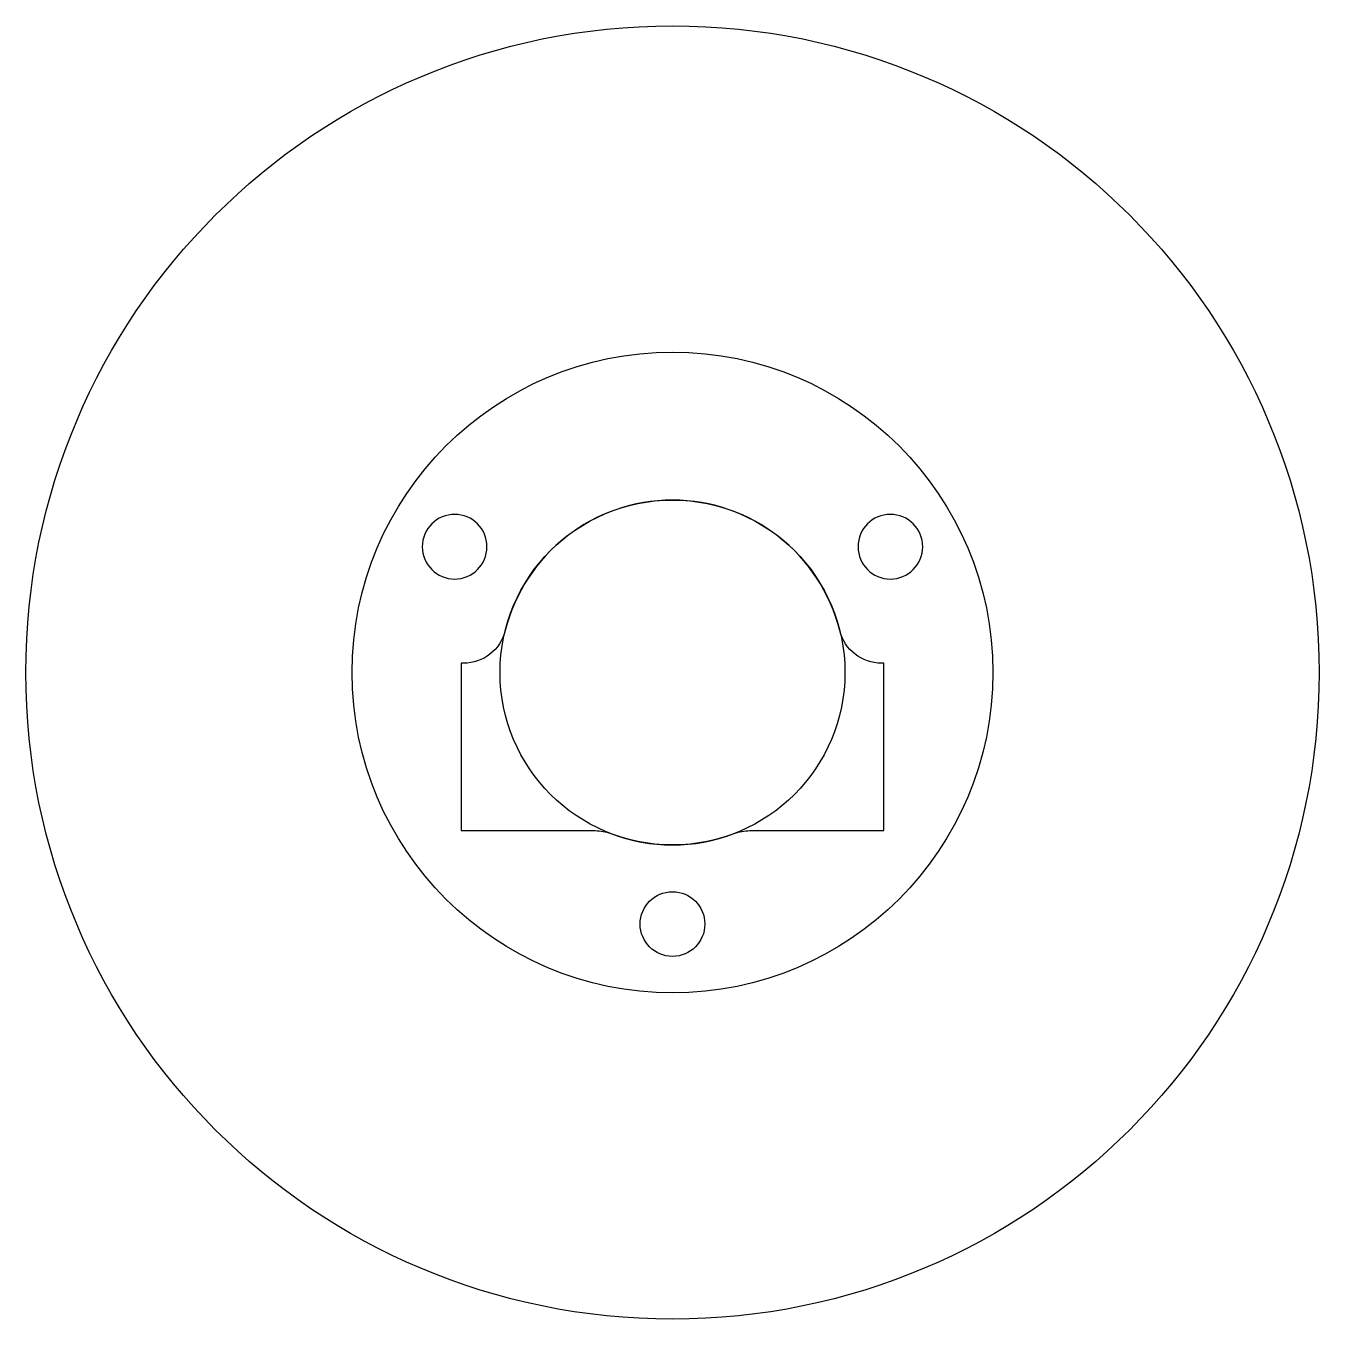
# Model space of a CAD drawing. Extents: x -149.4 to -89.4, y -15 to 45.
import ezdxf

# ---------------------------------------------------------------- set-up
doc = ezdxf.new("R2010")
doc.units = 0
doc.layers.add('DEFAULT', color=7, linetype='CONTINUOUS')

msp = doc.modelspace()

# ---------------------------------------------------------------- linework, layer by layer
at = {"layer": 'DEFAULT'}
msp.add_lwpolyline([(-122.277, 7.499, 0.185227), (-116.546, 7.499, -0.091833), (-115.83, 7.632), (-109.61, 7.632), (-109.61, 15.397), (-109.711, 15.397, -0.344074), (-111.651, 16.911, 0.780555), (-127.172, 16.911, -0.344074), (-129.113, 15.397), (-129.214, 15.397), (-129.214, 7.632), (-122.993, 7.632, -0.091833)], format="xyb", close=True, dxfattribs=at)
for centre, radius in [((-119.412, 14.969, 9.156), 30), ((-119.412, 14.969, 9.156), 14.866), ((-119.412, 14.969, 9.156), 8), ((-119.412, 3.298, 9.156), 1.5)]:
    msp.add_circle(centre, radius, dxfattribs=at)
at = {"layer": 'DEFAULT', "extrusion": (0, 0, -1)}
for centre in [(129.519, 20.804, -9.156), (109.305, 20.804, -9.156)]:
    msp.add_circle(centre, 1.5, dxfattribs=at)

doc.saveas('drawing.dxf')
